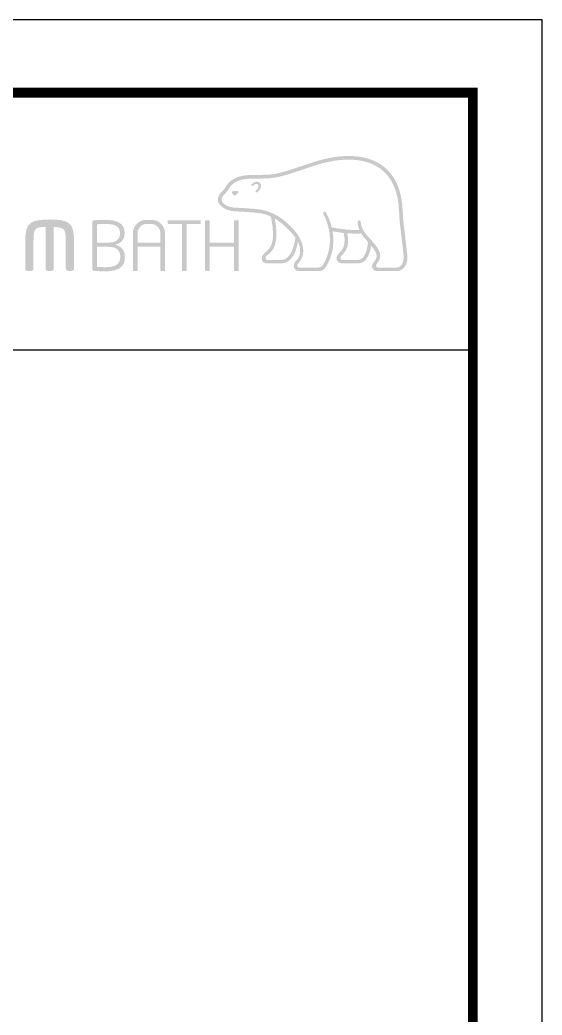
# Model space of a CAD drawing. Extents: x 6453 to 7582, y 0 to 827.
# Drawn here: x 7444.1 to 7581.8, y 564.2 to 826.8 of the extents above; entities that cross this region are included whole.
import ezdxf

# ---------------------------------------------------------------- set-up
doc = ezdxf.new("R2010")
doc.units = 0
doc.header["$LTSCALE"] = 30
doc.header["$MEASUREMENT"] = 0
doc.layers.get('0').update_dxf_attribs({"linetype": 'CONTINUOUS'})

msp = doc.modelspace()

# ---------------------------------------------------------------- hatches: boundary and pattern name
h = msp.add_hatch(color=5)
edge = h.paths.add_edge_path()
edge.add_spline(control_points=[(7541.51, 786.69), (7537.46, 791.24), (7531.15, 791.28), (7526.56, 790.53)], knot_values=[4, 4, 4, 4, 5, 5, 5, 5], degree=3, periodic=0)
edge.add_spline(control_points=[(7526.56, 790.53), (7523.77, 790.07), (7521.07, 789.14), (7518.46, 788.26)], knot_values=[5, 5, 5, 5, 6, 6, 6, 6], degree=3, periodic=0)
edge.add_spline(control_points=[(7518.46, 788.26), (7516.29, 787.51), (7514.03, 786.74), (7511.77, 786.25)], knot_values=[6, 6, 6, 6, 7, 7, 7, 7], degree=3, periodic=0)
edge.add_spline(control_points=[(7511.77, 786.25), (7510.21, 785.92), (7508.23, 785.91), (7506.5, 785.9)], knot_values=[7, 7, 7, 7, 8, 8, 8, 8], degree=3, periodic=0)
edge.add_spline(control_points=[(7506.5, 785.9), (7506.5, 785.9), (7504.84, 785.88), (7504.84, 785.88)], knot_values=[8.00001, 8.00001, 8.00001, 8.00001, 9, 9, 9, 9], degree=3, periodic=0)
edge.add_spline(control_points=[(7504.84, 785.88), (7501.57, 785.8), (7499.34, 784.67), (7498.23, 782.52)], knot_values=[9, 9, 9, 9, 10, 10, 10, 10], degree=3, periodic=0)
edge.add_spline(control_points=[(7498.23, 782.52), (7498.23, 782.52), (7498.17, 782.43), (7498.17, 782.43)], knot_values=[10.00001, 10.00001, 10.00001, 10.00001, 11, 11, 11, 11], degree=3, periodic=0)
edge.add_spline(control_points=[(7498.17, 782.43), (7497.99, 782.12), (7497.75, 781.84), (7497.46, 781.58)], knot_values=[11, 11, 11, 11, 12, 12, 12, 12], degree=3, periodic=0)
edge.add_spline(control_points=[(7497.46, 781.58), (7497.16, 781.28), (7496.86, 780.98), (7496.64, 780.59)], knot_values=[12, 12, 12, 12, 13, 13, 13, 13], degree=3, periodic=0)
edge.add_spline(control_points=[(7496.64, 780.59), (7496.22, 779.86), (7496.18, 779.12), (7496.54, 778.44)], knot_values=[13, 13, 13, 13, 14, 14, 14, 14], degree=3, periodic=0)
edge.add_spline(control_points=[(7496.54, 778.44), (7497.24, 777.12), (7499.21, 776.42), (7500.39, 776.34), (7500.39, 776.34), (7502.15, 776.23), (7502.15, 776.23)], knot_values=[14, 14, 14, 14, 15, 15, 15, 16, 16, 16, 16], degree=3, periodic=0)
edge.add_spline(control_points=[(7502.15, 776.23), (7504.01, 776.12), (7506.34, 775.99), (7507.72, 775.74)], knot_values=[16, 16, 16, 16, 17, 17, 17, 17], degree=3, periodic=0)
edge.add_spline(control_points=[(7507.72, 775.74), (7508.59, 775.58), (7509.43, 775.31), (7510.22, 774.95)], knot_values=[17, 17, 17, 17, 18, 18, 18, 18], degree=3, periodic=0)
edge.add_spline(control_points=[(7510.22, 774.95), (7510.26, 774.87), (7510.95, 772.32), (7510.81, 769.5)], knot_values=[18, 18, 18, 18, 19, 19, 19, 19], degree=3, periodic=0)
edge.add_spline(control_points=[(7510.81, 769.5), (7510.69, 766.94), (7509.55, 766.05), (7508.75, 765.4)], knot_values=[19, 19, 19, 19, 20, 20, 20, 20], degree=3, periodic=0)
edge.add_spline(control_points=[(7508.75, 765.4), (7508.74, 765.38), (7507.95, 764.77), (7507.9, 764.01)], knot_values=[20, 20, 20, 20, 21, 21, 21, 21], degree=3, periodic=0)
edge.add_spline(control_points=[(7507.9, 764.01), (7507.86, 763.6), (7507.97, 763.23), (7508.21, 762.97)], knot_values=[21, 21, 21, 21, 22, 22, 22, 22], degree=3, periodic=0)
edge.add_spline(control_points=[(7508.21, 762.97), (7508.49, 762.68), (7508.89, 762.54), (7509.42, 762.54), (7509.42, 762.54), (7512.96, 762.54), (7512.96, 762.54)], knot_values=[22, 22, 22, 22, 23, 23, 23, 24, 24, 24, 24], degree=3, periodic=0)
edge.add_spline(control_points=[(7512.96, 762.54), (7515.86, 762.54), (7517.09, 765.93), (7517.4, 768.3)], knot_values=[24, 24, 24, 24, 25, 25, 25, 25], degree=3, periodic=0)
edge.add_spline(control_points=[(7517.4, 768.3), (7518.26, 766.6), (7518.24, 764.68), (7517.15, 763.47)], knot_values=[25, 25, 25, 25, 26, 26, 26, 26], degree=3, periodic=0)
edge.add_spline(control_points=[(7517.15, 763.47), (7517.15, 763.47), (7516.2, 762.59), (7516.31, 761.75)], knot_values=[26.00001, 26.00001, 26.00001, 26.00001, 27, 27, 27, 27], degree=3, periodic=0)
edge.add_spline(control_points=[(7516.31, 761.75), (7516.4, 760.87), (7517.13, 760.51), (7517.73, 760.51), (7517.73, 760.51), (7522.78, 760.51), (7522.78, 760.51)], knot_values=[27, 27, 27, 27, 28, 28, 28, 29, 29, 29, 29], degree=3, periodic=0)
edge.add_spline(control_points=[(7522.78, 760.51), (7523.67, 760.51), (7524.37, 760.92), (7524.84, 761.69)], knot_values=[29, 29, 29, 29, 30, 30, 30, 30], degree=3, periodic=0)
edge.add_spline(control_points=[(7524.84, 761.69), (7526.91, 765.08), (7527.01, 768.43), (7526.56, 771.03)], knot_values=[30, 30, 30, 30, 31, 31, 31, 31], degree=3, periodic=0)
edge.add_spline(control_points=[(7526.56, 771.03), (7527.18, 770.91), (7528.21, 770.72), (7529.46, 770.59)], knot_values=[31, 31, 31, 31, 32, 32, 32, 32], degree=3, periodic=0)
edge.add_spline(control_points=[(7529.46, 770.59), (7529.54, 770.23), (7529.68, 769.44), (7529.68, 769.44)], knot_values=[32, 32, 32, 32, 33, 33, 33, 33], degree=3, periodic=0)
edge.add_spline(control_points=[(7529.68, 769.44), (7529.71, 769.13), (7529.71, 768.86), (7529.71, 768.61)], knot_values=[33, 33, 33, 33, 34, 34, 34, 34], degree=3, periodic=0)
edge.add_spline(control_points=[(7529.71, 768.61), (7529.71, 766.65), (7528.84, 765.81), (7528.35, 765.33)], knot_values=[34, 34, 34, 34, 35, 35, 35, 35], degree=3, periodic=0)
edge.add_spline(control_points=[(7528.35, 765.33), (7528.34, 765.33), (7527.68, 764.65), (7527.6, 764.09)], knot_values=[35, 35, 35, 35, 36, 36, 36, 36], degree=3, periodic=0)
edge.add_spline(control_points=[(7527.6, 764.09), (7527.6, 764.09), (7527.46, 763.5), (7527.97, 762.99)], knot_values=[36.00001, 36.00001, 36.00001, 36.00001, 37, 37, 37, 37], degree=3, periodic=0)
edge.add_spline(control_points=[(7527.97, 762.99), (7528.25, 762.69), (7528.7, 762.54), (7529.29, 762.54), (7529.29, 762.54), (7533.21, 762.54), (7533.21, 762.54)], knot_values=[37, 37, 37, 37, 38, 38, 38, 39, 39, 39, 39], degree=3, periodic=0)
edge.add_spline(control_points=[(7533.21, 762.54), (7535.71, 762.54), (7536.48, 765.63), (7536.73, 767.22)], knot_values=[39, 39, 39, 39, 40, 40, 40, 40], degree=3, periodic=0)
edge.add_spline(control_points=[(7536.73, 767.22), (7537.18, 766.66), (7537.69, 765.98), (7537.99, 765.33)], knot_values=[40, 40, 40, 40, 41, 41, 41, 41], degree=3, periodic=0)
edge.add_spline(control_points=[(7537.99, 765.33), (7538.2, 764.89), (7538.23, 764.4), (7538.07, 763.94)], knot_values=[41, 41, 41, 41, 42, 42, 42, 42], degree=3, periodic=0)
edge.add_spline(control_points=[(7538.07, 763.94), (7537.82, 763.11), (7536.77, 762.51), (7536.98, 761.51)], knot_values=[42, 42, 42, 42, 43, 43, 43, 43], degree=3, periodic=0)
edge.add_spline(control_points=[(7536.98, 761.51), (7537.17, 760.75), (7537.81, 760.51), (7538.48, 760.51), (7538.48, 760.51), (7543.5, 760.51), (7543.5, 760.51)], knot_values=[43, 43, 43, 43, 44, 44, 44, 45, 45, 45, 45], degree=3, periodic=0)
edge.add_spline(control_points=[(7543.5, 760.51), (7543.54, 760.51), (7544.55, 760.5), (7545.35, 761.36)], knot_values=[45, 45, 45, 45, 46, 46, 46, 46], degree=3, periodic=0)
edge.add_spline(control_points=[(7545.35, 761.36), (7546.11, 762.17), (7546.4, 763.38), (7546.23, 765.07)], knot_values=[46, 46, 46, 46, 47, 47, 47, 47], degree=3, periodic=0)
edge.add_spline(control_points=[(7546.23, 765.07), (7546.23, 765.07), (7545.47, 771.64), (7545.47, 771.64)], knot_values=[0, 0, 0, 0, 1, 1, 1, 1], degree=3, periodic=0)
edge.add_spline(control_points=[(7545.47, 771.64), (7545.19, 773.55), (7545.14, 774.58), (7545.1, 775.59), (7545.1, 775.59), (7544.91, 778.19), (7544.91, 778.19)], knot_values=[1, 1, 1, 1, 2, 2, 2, 3, 3, 3, 3], degree=3, periodic=0)
edge.add_spline(control_points=[(7544.91, 778.19), (7544.53, 781.73), (7543.38, 784.6), (7541.51, 786.69)], knot_values=[3, 3, 3, 3, 4, 4, 4, 4], degree=3, periodic=0)
edge = h.paths.add_edge_path(flags=16)
edge.add_spline(control_points=[(7511.98, 785.31), (7514.3, 785.81), (7516.58, 786.59), (7518.78, 787.34)], knot_values=[31, 31, 31, 31, 32, 32, 32, 32], degree=3, periodic=0)
edge.add_spline(control_points=[(7518.78, 787.34), (7521.34, 788.22), (7524.01, 789.13), (7526.73, 789.59)], knot_values=[32, 32, 32, 32, 33, 33, 33, 33], degree=3, periodic=0)
edge.add_spline(control_points=[(7526.73, 789.59), (7531.08, 790.3), (7537.04, 790.26), (7540.78, 786.06)], knot_values=[33, 33, 33, 33, 34, 34, 34, 34], degree=3, periodic=0)
edge.add_spline(control_points=[(7540.78, 786.06), (7542.51, 784.11), (7543.59, 781.42), (7543.95, 778.09), (7543.95, 778.09), (7544.13, 775.55), (7544.13, 775.55)], knot_values=[34, 34, 34, 34, 35, 35, 35, 36, 36, 36, 36], degree=3, periodic=0)
edge.add_spline(control_points=[(7544.13, 775.55), (7544.18, 774.52), (7544.24, 773.46), (7544.51, 771.51), (7544.51, 771.51), (7545.26, 764.96), (7545.26, 764.96)], knot_values=[36, 36, 36, 36, 37, 37, 37, 38, 38, 38, 38], degree=3, periodic=0)
edge.add_spline(control_points=[(7545.26, 764.96), (7545.39, 763.6), (7545.18, 762.62), (7544.66, 762.03)], knot_values=[38, 38, 38, 38, 39, 39, 39, 39], degree=3, periodic=0)
edge.add_spline(control_points=[(7544.66, 762.03), (7544.16, 761.48), (7543.54, 761.47), (7543.5, 761.47), (7543.5, 761.47), (7538.56, 761.47), (7538.56, 761.47)], knot_values=[0, 0, 0, 0, 1, 1, 1, 2, 2, 2, 2], degree=3, periodic=0)
edge.add_spline(control_points=[(7538.56, 761.47), (7538.26, 761.47), (7538.02, 761.6), (7538.02, 761.96)], knot_values=[2, 2, 2, 2, 3, 3, 3, 3], degree=3, periodic=0)
edge.add_spline(control_points=[(7538.02, 761.96), (7538.02, 762.47), (7538.68, 762.9), (7538.93, 763.56)], knot_values=[3, 3, 3, 3, 4, 4, 4, 4], degree=3, periodic=0)
edge.add_spline(control_points=[(7538.93, 763.56), (7539.21, 764.28), (7539.18, 765.05), (7538.86, 765.74)], knot_values=[4, 4, 4, 4, 5, 5, 5, 5], degree=3, periodic=0)
edge.add_spline(control_points=[(7538.86, 765.74), (7538.27, 766.98), (7537.4, 767.97), (7536.55, 768.91)], knot_values=[5, 5, 5, 5, 6, 6, 6, 6], degree=3, periodic=0)
edge.add_spline(control_points=[(7536.55, 768.91), (7535.35, 770.26), (7534.07, 771.55), (7533.99, 773.4)], knot_values=[6, 6, 6, 6, 7, 7, 7, 7], degree=3, periodic=0)
edge.add_spline(control_points=[(7533.99, 773.4), (7533.96, 773.67), (7533.85, 773.93), (7533.58, 773.92)], knot_values=[7, 7, 7, 7, 8, 8, 8, 8], degree=3, periodic=0)
edge.add_spline(control_points=[(7533.58, 773.92), (7533.32, 773.91), (7533.14, 773.67), (7533.15, 773.33)], knot_values=[8, 8, 8, 8, 9, 9, 9, 9], degree=3, periodic=0)
edge.add_spline(control_points=[(7533.15, 773.33), (7533.21, 772.62), (7533.39, 771.98), (7533.63, 771.39)], knot_values=[9, 9, 9, 9, 10, 10, 10, 10], degree=3, periodic=0)
edge.add_spline(control_points=[(7533.63, 771.39), (7530.38, 771.25), (7527.12, 771.9), (7526.33, 772.06)], knot_values=[10, 10, 10, 10, 11, 11, 11, 11], degree=3, periodic=0)
edge.add_spline(control_points=[(7526.33, 772.06), (7525.76, 774.39), (7524.82, 775.9), (7524.81, 775.93)], knot_values=[11, 11, 11, 11, 12, 12, 12, 12], degree=3, periodic=0)
edge.add_spline(control_points=[(7524.81, 775.93), (7524.67, 776.16), (7524.42, 776.24), (7524.24, 776.13)], knot_values=[12, 12, 12, 12, 13, 13, 13, 13], degree=3, periodic=0)
edge.add_spline(control_points=[(7524.24, 776.13), (7524.04, 776.01), (7524.01, 775.74), (7524.15, 775.51)], knot_values=[13, 13, 13, 13, 14, 14, 14, 14], degree=3, periodic=0)
edge.add_spline(control_points=[(7524.15, 775.51), (7524.19, 775.44), (7528.05, 768.86), (7524.02, 762.18)], knot_values=[14, 14, 14, 14, 15, 15, 15, 15], degree=3, periodic=0)
edge.add_spline(control_points=[(7524.02, 762.18), (7523.73, 761.7), (7523.33, 761.47), (7522.78, 761.47), (7522.78, 761.47), (7517.75, 761.47), (7517.75, 761.47)], knot_values=[15, 15, 15, 15, 16, 16, 16, 17, 17, 17, 17], degree=3, periodic=0)
edge.add_spline(control_points=[(7517.75, 761.47), (7517.54, 761.47), (7517.24, 761.62), (7517.24, 761.96)], knot_values=[17, 17, 17, 17, 18, 18, 18, 18], degree=3, periodic=0)
edge.add_spline(control_points=[(7517.24, 761.96), (7517.24, 762.31), (7517.72, 762.83), (7517.72, 762.83)], knot_values=[18, 18, 18, 18, 19, 19, 19, 19], degree=3, periodic=0)
edge.add_spline(control_points=[(7517.72, 762.83), (7519.74, 765.08), (7518.72, 768.6), (7516.77, 770.93)], knot_values=[19, 19, 19, 19, 20, 20, 20, 20], degree=3, periodic=0)
edge.add_spline(control_points=[(7516.77, 770.93), (7514.89, 773.17), (7511.81, 775.99), (7507.88, 776.69)], knot_values=[20, 20, 20, 20, 21, 21, 21, 21], degree=3, periodic=0)
edge.add_spline(control_points=[(7507.88, 776.69), (7506.46, 776.94), (7504.1, 777.08), (7502.2, 777.19), (7502.2, 777.19), (7500.46, 777.29), (7500.46, 777.29)], knot_values=[21, 21, 21, 21, 22, 22, 22, 23, 23, 23, 23], degree=3, periodic=0)
edge.add_spline(control_points=[(7500.46, 777.29), (7499.5, 777.37), (7497.91, 777.95), (7497.4, 778.88)], knot_values=[23, 23, 23, 23, 24, 24, 24, 24], degree=3, periodic=0)
edge.add_spline(control_points=[(7497.4, 778.88), (7497.19, 779.27), (7497.22, 779.67), (7497.49, 780.11)], knot_values=[24, 24, 24, 24, 25, 25, 25, 25], degree=3, periodic=0)
edge.add_spline(control_points=[(7497.49, 780.11), (7497.65, 780.39), (7497.91, 780.64), (7498.16, 780.9)], knot_values=[25, 25, 25, 25, 26, 26, 26, 26], degree=3, periodic=0)
edge.add_spline(control_points=[(7498.16, 780.9), (7498.46, 781.21), (7498.77, 781.53), (7499.01, 781.95)], knot_values=[26, 26, 26, 26, 27, 27, 27, 27], degree=3, periodic=0)
edge.add_spline(control_points=[(7499.01, 781.95), (7499.01, 781.95), (7499.09, 782.08), (7499.09, 782.08)], knot_values=[27.00001, 27.00001, 27.00001, 27.00001, 28, 28, 28, 28], degree=3, periodic=0)
edge.add_spline(control_points=[(7499.09, 782.08), (7500.04, 783.89), (7501.97, 784.84), (7504.87, 784.92)], knot_values=[28, 28, 28, 28, 29, 29, 29, 29], degree=3, periodic=0)
edge.add_spline(control_points=[(7504.87, 784.92), (7504.87, 784.92), (7506.5, 784.94), (7506.5, 784.94)], knot_values=[29.00001, 29.00001, 29.00001, 29.00001, 30, 30, 30, 30], degree=3, periodic=0)
edge.add_spline(control_points=[(7506.5, 784.94), (7508.27, 784.95), (7510.31, 784.95), (7511.98, 785.31)], knot_values=[30, 30, 30, 30, 31, 31, 31, 31], degree=3, periodic=0)
edge = h.paths.add_edge_path(flags=0)
edge.add_spline(control_points=[(7507.2, 783.96), (7507.53, 783.7), (7507.75, 783.33), (7507.69, 782.88)], knot_values=[8, 8, 8, 8, 9, 9, 9, 9], degree=3, periodic=0)
edge.add_spline(control_points=[(7507.69, 782.88), (7507.63, 782.23), (7507.07, 781.54), (7506.64, 781.32)], knot_values=[7, 7, 7, 7, 8, 8, 8, 8], degree=3, periodic=0)
edge.add_spline(control_points=[(7506.64, 781.32), (7506.5, 781.27), (7506.31, 781.3), (7506.25, 781.44)], knot_values=[6, 6, 6, 6, 7, 7, 7, 7], degree=3, periodic=0)
edge.add_spline(control_points=[(7506.25, 781.44), (7506.18, 781.59), (7506.26, 781.77), (7506.41, 781.86)], knot_values=[5, 5, 5, 5, 6, 6, 6, 6], degree=3, periodic=0)
edge.add_spline(control_points=[(7506.41, 781.86), (7506.64, 782), (7507, 782.47), (7507.04, 782.87)], knot_values=[4, 4, 4, 4, 5, 5, 5, 5], degree=3, periodic=0)
edge.add_spline(control_points=[(7507.04, 782.87), (7507.07, 783.11), (7507, 783.3), (7506.8, 783.44)], knot_values=[3, 3, 3, 3, 4, 4, 4, 4], degree=3, periodic=0)
edge.add_spline(control_points=[(7506.8, 783.44), (7506.28, 783.81), (7505.68, 783.09), (7505.62, 783.04)], knot_values=[2, 2, 2, 2, 3, 3, 3, 3], degree=3, periodic=0)
edge.add_spline(control_points=[(7505.62, 783.04), (7505.51, 782.92), (7505.32, 782.88), (7505.21, 782.99)], knot_values=[1, 1, 1, 1, 2, 2, 2, 2], degree=3, periodic=0)
edge.add_spline(control_points=[(7505.21, 782.99), (7505.08, 783.09), (7505.1, 783.29), (7505.21, 783.42)], knot_values=[0, 0, 0, 0, 1, 1, 1, 1], degree=3, periodic=0)
edge.add_spline(control_points=[(7505.21, 783.42), (7505.53, 783.76), (7506.41, 784.5), (7507.2, 783.96)], knot_values=[9, 9, 9, 9, 10, 10, 10, 10], degree=3, periodic=0)
edge = h.paths.add_edge_path(flags=16)
edge.add_spline(control_points=[(7511.71, 769.46), (7511.81, 771.49), (7511.51, 773.36), (7511.29, 774.39), (7511.29, 774.39), (7514.45, 772.58), (7516.75, 769.34)], knot_values=[5, 5, 5, 5, 6, 6, 6, 7, 7, 7, 7], degree=3, periodic=0)
edge.add_spline(control_points=[(7516.75, 769.34), (7516.58, 767.97), (7515.81, 763.44), (7512.96, 763.44), (7512.96, 763.44), (7509.42, 763.44), (7509.42, 763.44)], knot_values=[0, 0, 0, 0, 1, 1, 1, 2, 2, 2, 2], degree=3, periodic=0)
edge.add_spline(control_points=[(7509.42, 763.44), (7509.14, 763.44), (7508.85, 763.66), (7508.85, 764)], knot_values=[2, 2, 2, 2, 3, 3, 3, 3], degree=3, periodic=0)
edge.add_spline(control_points=[(7508.85, 764), (7508.85, 764.34), (7509.29, 764.68), (7509.33, 764.69)], knot_values=[3, 3, 3, 3, 4, 4, 4, 4], degree=3, periodic=0)
edge.add_spline(control_points=[(7509.33, 764.69), (7510.22, 765.4), (7511.56, 766.49), (7511.71, 769.46)], knot_values=[4, 4, 4, 4, 5, 5, 5, 5], degree=3, periodic=0)
edge = h.paths.add_edge_path(flags=0)
edge.add_spline(control_points=[(7501.77, 781.53), (7501.77, 781.53), (7501.88, 781.47), (7501.72, 781.28)], knot_values=[1.00001, 1.00001, 1.00001, 1.00001, 2, 2, 2, 2], degree=3, periodic=0)
edge.add_spline(control_points=[(7501.72, 781.28), (7501.29, 780.68), (7500.86, 780.55), (7500.86, 780.55)], knot_values=[2, 2, 2, 2, 2.99999, 2.99999, 2.99999, 2.99999], degree=3, periodic=0)
edge.add_spline(control_points=[(7500.86, 780.55), (7500.86, 780.55), (7500.54, 780.43), (7500.36, 780.65)], knot_values=[3.00001, 3.00001, 3.00001, 3.00001, 4, 4, 4, 4], degree=3, periodic=0)
edge.add_spline(control_points=[(7500.36, 780.65), (7500, 781.08), (7499.98, 781.32), (7499.98, 781.32), (7499.98, 781.32), (7499.94, 781.5), (7500.13, 781.54)], knot_values=[4, 4, 4, 4, 5, 5, 5, 6, 6, 6, 6], degree=3, periodic=0)
edge.add_spline(control_points=[(7501.77, 781.53), (7500.86, 781.88), (7500.13, 781.54), (7500.13, 781.54)], knot_values=[0.00001, 0.00001, 0.00001, 0.00001, 1, 1, 1, 1], degree=3, periodic=0)
edge = h.paths.add_edge_path(flags=16)
edge.add_spline(control_points=[(7530.43, 770.51), (7531.54, 770.43), (7532.93, 770.38), (7534.11, 770.45)], knot_values=[6, 6, 6, 6, 7, 7, 7, 7], degree=3, periodic=0)
edge.add_spline(control_points=[(7534.11, 770.45), (7534.57, 769.74), (7535.32, 768.85), (7535.9, 768.17)], knot_values=[7, 7, 7, 7, 8, 8, 8, 8], degree=3, periodic=0)
edge.add_spline(control_points=[(7535.9, 768.17), (7535.89, 768.12), (7535.59, 763.44), (7533.21, 763.44)], knot_values=[9, 9, 9, 9, 10, 10, 10, 10], degree=3, periodic=0)
edge.add_spline(control_points=[(7533.21, 763.44), (7533.21, 763.44), (7529.18, 763.44), (7529.18, 763.44)], knot_values=[0, 0, 0, 0, 1, 1, 1, 1], degree=3, periodic=0)
edge.add_spline(control_points=[(7529.18, 763.44), (7528.86, 763.44), (7528.63, 763.69), (7528.63, 764)], knot_values=[1, 1, 1, 1, 2, 2, 2, 2], degree=3, periodic=0)
edge.add_spline(control_points=[(7528.63, 764), (7528.63, 764.3), (7528.96, 764.67), (7528.99, 764.68)], knot_values=[2, 2, 2, 2, 3, 3, 3, 3], degree=3, periodic=0)
edge.add_spline(control_points=[(7528.99, 764.68), (7529.81, 765.48), (7530.65, 766.56), (7530.65, 768.59)], knot_values=[3, 3, 3, 3, 4, 4, 4, 4], degree=3, periodic=0)
edge.add_spline(control_points=[(7530.65, 768.59), (7530.65, 768.88), (7530.63, 769.2), (7530.59, 769.53)], knot_values=[4, 4, 4, 4, 5, 5, 5, 5], degree=3, periodic=0)
edge.add_spline(control_points=[(7530.59, 769.53), (7530.59, 769.53), (7530.48, 770.12), (7530.43, 770.51)], knot_values=[5.00001, 5.00001, 5.00001, 5.00001, 6, 6, 6, 6], degree=3, periodic=0)
h = msp.add_hatch(color=5)
edge = h.paths.add_edge_path()
edge.add_spline(control_points=[(7447.67, 768.59), (7447.67, 771.84), (7448.11, 772.15), (7450.87, 772.17)], knot_values=[5, 5, 5, 5, 6, 6, 6, 6], degree=3, periodic=0)
edge.add_spline(control_points=[(7450.87, 772.17), (7450.87, 771.97), (7450.87, 761.17), (7450.87, 761.17)], knot_values=[6, 6, 6, 6, 7, 7, 7, 7], degree=3, periodic=0)
edge.add_spline(control_points=[(7450.87, 761.17), (7450.87, 760.83), (7451.12, 760.59), (7451.44, 760.59)], knot_values=[7, 7, 7, 7, 8, 8, 8, 8], degree=3, periodic=0)
edge.add_spline(control_points=[(7451.44, 760.59), (7451.44, 760.59), (7452.44, 760.59), (7452.44, 760.59)], knot_values=[8.00001, 8.00001, 8.00001, 8.00001, 9, 9, 9, 9], degree=3, periodic=0)
edge.add_spline(control_points=[(7452.44, 760.59), (7452.81, 760.59), (7453.02, 760.9), (7453.02, 761.17), (7453.02, 761.17), (7453.02, 771.93), (7453.02, 772.14)], knot_values=[9, 9, 9, 9, 10, 10, 10, 11, 11, 11, 11], degree=3, periodic=0)
edge.add_spline(control_points=[(7453.02, 772.14), (7454.31, 772.14), (7455.13, 772), (7455.59, 771.55)], knot_values=[11, 11, 11, 11, 12, 12, 12, 12], degree=3, periodic=0)
edge.add_spline(control_points=[(7455.59, 771.55), (7456.12, 771.03), (7456.2, 770.07), (7456.2, 768.59), (7456.2, 768.59), (7456.2, 761.17), (7456.2, 761.17)], knot_values=[12, 12, 12, 12, 13, 13, 13, 14, 14, 14, 14], degree=3, periodic=0)
edge.add_spline(control_points=[(7456.2, 761.17), (7456.2, 760.85), (7456.47, 760.59), (7456.78, 760.59)], knot_values=[14, 14, 14, 14, 15, 15, 15, 15], degree=3, periodic=0)
edge.add_spline(control_points=[(7456.78, 760.59), (7456.78, 760.59), (7457.8, 760.59), (7457.8, 760.59)], knot_values=[15.00001, 15.00001, 15.00001, 15.00001, 16, 16, 16, 16], degree=3, periodic=0)
edge.add_spline(control_points=[(7457.8, 760.59), (7458.13, 760.59), (7458.37, 760.91), (7458.37, 761.17), (7458.37, 761.17), (7458.37, 768.76), (7458.37, 768.76)], knot_values=[16, 16, 16, 16, 17, 17, 17, 18, 18, 18, 18], degree=3, periodic=0)
edge.add_spline(control_points=[(7458.37, 768.76), (7458.37, 773.37), (7456.85, 774.14), (7451.95, 774.14)], knot_values=[18, 18, 18, 18, 19, 19, 19, 19], degree=3, periodic=0)
edge.add_spline(control_points=[(7451.95, 774.14), (7447.04, 774.14), (7445.51, 773.37), (7445.51, 768.76)], knot_values=[19, 19, 19, 19, 20, 20, 20, 20], degree=3, periodic=0)
edge.add_spline(control_points=[(7445.51, 768.76), (7445.51, 768.76), (7445.51, 761.17), (7445.51, 761.17)], knot_values=[0, 0, 0, 0, 1, 1, 1, 1], degree=3, periodic=0)
edge.add_spline(control_points=[(7445.51, 761.17), (7445.51, 760.84), (7445.77, 760.59), (7446.1, 760.59)], knot_values=[1, 1, 1, 1, 2, 2, 2, 2], degree=3, periodic=0)
edge.add_spline(control_points=[(7446.1, 760.59), (7446.1, 760.59), (7447.1, 760.59), (7447.1, 760.59)], knot_values=[2.00001, 2.00001, 2.00001, 2.00001, 3, 3, 3, 3], degree=3, periodic=0)
edge.add_spline(control_points=[(7447.1, 760.59), (7447.46, 760.59), (7447.67, 760.9), (7447.67, 761.17), (7447.67, 761.17), (7447.67, 768.59), (7447.67, 768.59)], knot_values=[3, 3, 3, 3, 4, 4, 4, 5, 5, 5, 5], degree=3, periodic=0)
h = msp.add_hatch(color=5)
edge = h.paths.add_edge_path()
edge.add_spline(control_points=[(7471.69, 770.7), (7471.69, 772.03), (7471.13, 772.82), (7470.21, 773.33)], knot_values=[4, 4, 4, 4, 5, 5, 5, 5], degree=3, periodic=0)
edge.add_spline(control_points=[(7470.21, 773.33), (7469.28, 773.84), (7467.95, 774.04), (7466.5, 774.04)], knot_values=[5, 5, 5, 5, 6, 6, 6, 6], degree=3, periodic=0)
edge.add_spline(control_points=[(7466.5, 774.04), (7465.3, 774.04), (7464.18, 773.97), (7463.56, 773.89)], knot_values=[6, 6, 6, 6, 7, 7, 7, 7], degree=3, periodic=0)
edge.add_spline(control_points=[(7463.56, 773.89), (7463.41, 773.88), (7463.33, 773.83), (7463.28, 773.77)], knot_values=[7, 7, 7, 7, 8, 8, 8, 8], degree=3, periodic=0)
edge.add_spline(control_points=[(7463.28, 773.77), (7463.23, 773.73), (7463.19, 773.63), (7463.19, 773.44)], knot_values=[8, 8, 8, 8, 9, 9, 9, 9], degree=3, periodic=0)
edge.add_spline(control_points=[(7463.19, 773.44), (7463.19, 773.44), (7463.19, 761.1), (7463.19, 761.1)], knot_values=[9, 9, 9, 9, 10, 10, 10, 10], degree=3, periodic=0)
edge.add_spline(control_points=[(7463.19, 761.1), (7463.19, 760.89), (7463.23, 760.78), (7463.26, 760.74)], knot_values=[10, 10, 10, 10, 11, 11, 11, 11], degree=3, periodic=0)
edge.add_spline(control_points=[(7463.26, 760.74), (7463.32, 760.71), (7463.39, 760.65), (7463.61, 760.63)], knot_values=[11, 11, 11, 11, 12, 12, 12, 12], degree=3, periodic=0)
edge.add_spline(control_points=[(7463.61, 760.63), (7464.28, 760.52), (7465.38, 760.46), (7466.59, 760.46)], knot_values=[12, 12, 12, 12, 13, 13, 13, 13], degree=3, periodic=0)
edge.add_spline(control_points=[(7466.59, 760.46), (7468.02, 760.45), (7469.34, 760.68), (7470.26, 761.22)], knot_values=[13, 13, 13, 13, 14, 14, 14, 14], degree=3, periodic=0)
edge.add_spline(control_points=[(7470.26, 761.22), (7471.19, 761.79), (7471.76, 762.67), (7471.76, 764.16)], knot_values=[14, 14, 14, 14, 15, 15, 15, 15], degree=3, periodic=0)
edge.add_spline(control_points=[(7471.76, 764.16), (7471.76, 764.16), (7471.76, 764.48), (7471.76, 764.48)], knot_values=[15, 15, 15, 15, 16, 16, 16, 16], degree=3, periodic=0)
edge.add_spline(control_points=[(7471.76, 764.48), (7471.76, 765.81), (7471.05, 766.83), (7469.86, 767.25)], knot_values=[16, 16, 16, 16, 17, 17, 17, 17], degree=3, periodic=0)
edge.add_spline(control_points=[(7469.86, 767.25), (7469.86, 767.25), (7469.24, 767.48), (7469.24, 767.48)], knot_values=[0, 0, 0, 0, 0.999982, 0.999982, 0.999982, 0.999982], degree=3, periodic=0)
edge.add_spline(control_points=[(7469.24, 767.48), (7469.24, 767.48), (7469.86, 767.69), (7469.86, 767.69)], knot_values=[1.000018, 1.000018, 1.000018, 1.000018, 2, 2, 2, 2], degree=3, periodic=0)
edge.add_spline(control_points=[(7469.86, 767.69), (7471.05, 768.18), (7471.69, 769.1), (7471.69, 770.4)], knot_values=[2, 2, 2, 2, 3, 3, 3, 3], degree=3, periodic=0)
edge.add_spline(control_points=[(7471.69, 770.4), (7471.69, 770.4), (7471.69, 770.7), (7471.69, 770.7)], knot_values=[3, 3, 3, 3, 4, 4, 4, 4], degree=3, periodic=0)
edge = h.paths.add_edge_path(flags=16)
edge.add_spline(control_points=[(7464.41, 768.05), (7464.41, 768.05), (7464.41, 772.89), (7464.41, 772.89)], knot_values=[8, 8, 8, 8, 9, 9, 9, 9], degree=3, periodic=0)
edge.add_spline(control_points=[(7464.41, 772.89), (7464.41, 772.89), (7464.64, 772.9), (7464.64, 772.9)], knot_values=[0, 0, 0, 0, 1, 1, 1, 1], degree=3, periodic=0)
edge.add_spline(control_points=[(7464.64, 772.9), (7465.16, 772.92), (7465.86, 772.96), (7466.5, 772.96)], knot_values=[1, 1, 1, 1, 2, 2, 2, 2], degree=3, periodic=0)
edge.add_spline(control_points=[(7466.5, 772.96), (7467.65, 772.96), (7468.6, 772.87), (7469.34, 772.52)], knot_values=[2, 2, 2, 2, 3, 3, 3, 3], degree=3, periodic=0)
edge.add_spline(control_points=[(7469.34, 772.52), (7470.05, 772.19), (7470.5, 771.52), (7470.5, 770.57)], knot_values=[3, 3, 3, 3, 4, 4, 4, 4], degree=3, periodic=0)
edge.add_spline(control_points=[(7470.5, 770.57), (7470.5, 770.57), (7470.5, 770.51), (7470.5, 770.51)], knot_values=[4, 4, 4, 4, 5, 5, 5, 5], degree=3, periodic=0)
edge.add_spline(control_points=[(7470.5, 770.51), (7470.5, 769.89), (7470.32, 769.26), (7469.85, 768.79)], knot_values=[5, 5, 5, 5, 6, 6, 6, 6], degree=3, periodic=0)
edge.add_spline(control_points=[(7469.85, 768.79), (7469.38, 768.32), (7468.63, 768.05), (7467.53, 768.05)], knot_values=[6, 6, 6, 6, 7, 7, 7, 7], degree=3, periodic=0)
edge.add_spline(control_points=[(7467.53, 768.05), (7467.53, 768.05), (7464.41, 768.05), (7464.41, 768.05)], knot_values=[7, 7, 7, 7, 8, 8, 8, 8], degree=3, periodic=0)
edge = h.paths.add_edge_path(flags=16)
edge.add_spline(control_points=[(7464.41, 766.93), (7464.41, 766.93), (7467.53, 766.93), (7467.53, 766.93)], knot_values=[5, 5, 5, 5, 6, 6, 6, 6], degree=3, periodic=0)
edge.add_spline(control_points=[(7467.53, 766.93), (7468.65, 766.93), (7469.42, 766.66), (7469.92, 766.15)], knot_values=[6, 6, 6, 6, 7, 7, 7, 7], degree=3, periodic=0)
edge.add_spline(control_points=[(7469.92, 766.15), (7470.41, 765.66), (7470.57, 764.98), (7470.57, 764.34)], knot_values=[7, 7, 7, 7, 8, 8, 8, 8], degree=3, periodic=0)
edge.add_spline(control_points=[(7470.57, 764.34), (7470.57, 764.34), (7470.57, 764.29), (7470.57, 764.29)], knot_values=[8, 8, 8, 8, 9, 9, 9, 9], degree=3, periodic=0)
edge.add_spline(control_points=[(7470.57, 764.29), (7470.57, 763.24), (7470.16, 762.5), (7469.44, 762.07)], knot_values=[0, 0, 0, 0, 1, 1, 1, 1], degree=3, periodic=0)
edge.add_spline(control_points=[(7469.44, 762.07), (7468.72, 761.67), (7467.75, 761.55), (7466.59, 761.55)], knot_values=[1, 1, 1, 1, 2, 2, 2, 2], degree=3, periodic=0)
edge.add_spline(control_points=[(7466.59, 761.55), (7465.93, 761.55), (7465.25, 761.6), (7464.64, 761.62)], knot_values=[2, 2, 2, 2, 3, 3, 3, 3], degree=3, periodic=0)
edge.add_spline(control_points=[(7464.64, 761.62), (7464.64, 761.62), (7464.41, 761.63), (7464.41, 761.63)], knot_values=[3.000017, 3.000017, 3.000017, 3.000017, 4, 4, 4, 4], degree=3, periodic=0)
edge.add_spline(control_points=[(7464.41, 761.63), (7464.41, 761.63), (7464.41, 766.93), (7464.41, 766.93)], knot_values=[4, 4, 4, 4, 5, 5, 5, 5], degree=3, periodic=0)
at = {"lineweight": 0}
h = msp.add_hatch(color=5, dxfattribs=at)
edge = h.paths.add_edge_path()
edge.add_line((7478.59, 774.04), (7477.66, 774.04))
edge.add_arc((7477.44, 770.49), 3.56, 86.5006, 180.9379)
edge.add_line((7473.89, 770.44), (7473.89, 760.59))
edge.add_spline(control_points=[(7473.89, 760.59), (7474.1, 760.59), (7474.67, 760.59), (7475.11, 760.59)], knot_values=[6.126372, 6.126372, 6.126372, 6.126372, 6.631821, 6.631821, 6.631821, 6.631821], degree=3, periodic=0)
edge.add_spline(control_points=[(7475.11, 760.59), (7475.11, 762.27), (7475.11, 766.93), (7475.11, 766.93)], knot_values=[8.180194, 8.180194, 8.180194, 8.180194, 9, 9, 9, 9], degree=3, periodic=0)
edge.add_line((7475.11, 766.93), (7481.14, 766.93))
edge.add_spline(control_points=[(7481.14, 766.93), (7481.14, 766.93), (7481.14, 762.27), (7481.14, 760.59)], knot_values=[8.180194, 8.180194, 8.180194, 8.180194, 9, 9, 9, 9], degree=3, periodic=0)
edge.add_spline(control_points=[(7481.14, 760.59), (7481.58, 760.59), (7482.15, 760.59), (7482.36, 760.59)], knot_values=[6.126372, 6.126372, 6.126372, 6.126372, 6.631821, 6.631821, 6.631821, 6.631821], degree=3, periodic=0)
edge.add_line((7482.36, 760.59), (7482.36, 770.44))
edge.add_arc((7478.81, 770.49), 3.56, 359.0621, 453.4994)
h.paths.add_polyline_path([(7477.66, 772.98), (7478.59, 772.98, -0.436008), (7481.14, 770.37), (7481.14, 768.01), (7475.11, 768.01), (7475.11, 770.37, -0.436008)], flags=16)
h = msp.add_hatch(color=5)
edge = h.paths.add_edge_path()
edge.add_spline(control_points=[(7491.8, 773), (7491.8, 773), (7491.8, 773.82), (7491.8, 773.82)], knot_values=[13.00001, 13.00001, 13.00001, 13.00001, 14, 14, 14, 14], degree=3, periodic=0)
edge.add_spline(control_points=[(7491.8, 773.82), (7491.79, 773.89), (7491.79, 773.9), (7491.69, 773.91)], knot_values=[14, 14, 14, 14, 15, 15, 15, 15], degree=3, periodic=0)
edge.add_spline(control_points=[(7491.69, 773.91), (7491.69, 773.91), (7483.19, 773.91), (7483.19, 773.91)], knot_values=[0, 0, 0, 0, 1, 1, 1, 1], degree=3, periodic=0)
edge.add_spline(control_points=[(7483.19, 773.91), (7483.1, 773.91), (7483.06, 773.85), (7483.06, 773.82)], knot_values=[1, 1, 1, 1, 2, 2, 2, 2], degree=3, periodic=0)
edge.add_spline(control_points=[(7483.06, 773.82), (7483.06, 773.82), (7483.06, 773), (7483.06, 773)], knot_values=[2.00001, 2.00001, 2.00001, 2.00001, 3, 3, 3, 3], degree=3, periodic=0)
edge.add_spline(control_points=[(7483.06, 773), (7483.06, 772.97), (7483.06, 772.99), (7483.08, 772.97)], knot_values=[3, 3, 3, 3, 4, 4, 4, 4], degree=3, periodic=0)
edge.add_spline(control_points=[(7483.08, 772.97), (7483.08, 772.97), (7483.13, 772.94), (7483.19, 772.95), (7483.19, 772.95), (7484.1, 772.95), (7485.02, 772.95)], knot_values=[4, 4, 4, 4, 5, 5, 5, 5.5, 5.5, 5.5, 5.5], degree=3, periodic=0)
edge.add_spline(control_points=[(7485.02, 772.95), (7485.93, 772.95), (7486.84, 772.95), (7486.84, 772.95), (7486.84, 772.95), (7486.84, 760.73), (7486.84, 760.73)], knot_values=[5.5, 5.5, 5.5, 5.5, 6, 6, 6, 7, 7, 7, 7], degree=3, periodic=0)
edge.add_spline(control_points=[(7486.84, 760.73), (7486.84, 760.63), (7486.89, 760.59), (7486.94, 760.59)], knot_values=[7, 7, 7, 7, 8, 8, 8, 8], degree=3, periodic=0)
edge.add_spline(control_points=[(7486.94, 760.59), (7486.94, 760.59), (7487.95, 760.59), (7487.95, 760.59)], knot_values=[8.00001, 8.00001, 8.00001, 8.00001, 9, 9, 9, 9], degree=3, periodic=0)
edge.add_spline(control_points=[(7487.95, 760.59), (7487.99, 760.59), (7488.04, 760.64), (7488.04, 760.73), (7488.04, 760.73), (7488.04, 763.78), (7488.04, 766.84)], knot_values=[9, 9, 9, 9, 10, 10, 10, 10.5, 10.5, 10.5, 10.5], degree=3, periodic=0)
edge.add_spline(control_points=[(7488.04, 766.84), (7488.04, 769.9), (7488.04, 772.95), (7488.04, 772.95), (7488.04, 772.95), (7491.69, 772.95), (7491.69, 772.95)], knot_values=[10.5, 10.5, 10.5, 10.5, 11, 11, 11, 12, 12, 12, 12], degree=3, periodic=0)
edge.add_spline(control_points=[(7491.69, 772.95), (7491.82, 772.97), (7491.79, 772.97), (7491.8, 773)], knot_values=[12, 12, 12, 12, 13, 13, 13, 13], degree=3, periodic=0)
h = msp.add_hatch(color=5)
edge = h.paths.add_edge_path()
edge.add_spline(control_points=[(7501.66, 760.59), (7501.72, 760.59), (7501.79, 760.65), (7501.79, 760.73), (7501.79, 760.73), (7501.79, 773.78), (7501.79, 773.78)], knot_values=[17, 17, 17, 17, 18, 18, 18, 19, 19, 19, 19], degree=3, periodic=0)
edge.add_spline(control_points=[(7501.79, 773.78), (7501.79, 773.85), (7501.72, 773.91), (7501.66, 773.91)], knot_values=[19, 19, 19, 19, 20, 20, 20, 20], degree=3, periodic=0)
edge.add_spline(control_points=[(7501.66, 773.91), (7501.66, 773.91), (7500.71, 773.91), (7500.71, 773.91)], knot_values=[0.00001, 0.00001, 0.00001, 0.00001, 1, 1, 1, 1], degree=3, periodic=0)
edge.add_spline(control_points=[(7500.71, 773.91), (7500.65, 773.91), (7500.57, 773.85), (7500.57, 773.78), (7500.57, 773.78), (7500.57, 772.34), (7500.57, 770.91)], knot_values=[1, 1, 1, 1, 2, 2, 2, 2.5, 2.5, 2.5, 2.5], degree=3, periodic=0)
edge.add_spline(control_points=[(7500.57, 770.91), (7500.57, 769.47), (7500.57, 768.04), (7500.57, 768.04), (7500.57, 768.04), (7498.97, 768.04), (7497.36, 768.04)], knot_values=[2.5, 2.5, 2.5, 2.5, 3, 3, 3, 3.5, 3.5, 3.5, 3.5], degree=3, periodic=0)
edge.add_spline(control_points=[(7497.36, 768.04), (7495.76, 768.04), (7494.16, 768.04), (7494.16, 768.04), (7494.16, 768.04), (7494.16, 773.78), (7494.16, 773.78)], knot_values=[3.5, 3.5, 3.5, 3.5, 4, 4, 4, 5, 5, 5, 5], degree=3, periodic=0)
edge.add_spline(control_points=[(7494.16, 773.78), (7494.16, 773.85), (7494.09, 773.91), (7494.02, 773.91)], knot_values=[5, 5, 5, 5, 6, 6, 6, 6], degree=3, periodic=0)
edge.add_spline(control_points=[(7494.02, 773.91), (7494.02, 773.91), (7493.08, 773.91), (7493.08, 773.91)], knot_values=[6.00001, 6.00001, 6.00001, 6.00001, 7, 7, 7, 7], degree=3, periodic=0)
edge.add_spline(control_points=[(7493.08, 773.91), (7493.02, 773.91), (7492.94, 773.85), (7492.94, 773.78), (7492.94, 773.78), (7492.94, 760.73), (7492.94, 760.73)], knot_values=[7, 7, 7, 7, 8, 8, 8, 9, 9, 9, 9], degree=3, periodic=0)
edge.add_spline(control_points=[(7492.94, 760.73), (7492.94, 760.65), (7493.02, 760.59), (7493.08, 760.59)], knot_values=[9, 9, 9, 9, 10, 10, 10, 10], degree=3, periodic=0)
edge.add_spline(control_points=[(7493.08, 760.59), (7493.08, 760.59), (7494.02, 760.59), (7494.02, 760.59)], knot_values=[10.00001, 10.00001, 10.00001, 10.00001, 11, 11, 11, 11], degree=3, periodic=0)
edge.add_spline(control_points=[(7494.02, 760.59), (7494.09, 760.59), (7494.16, 760.65), (7494.16, 760.73), (7494.16, 760.73), (7494.16, 762.28), (7494.16, 763.83)], knot_values=[11, 11, 11, 11, 12, 12, 12, 12.5, 12.5, 12.5, 12.5], degree=3, periodic=0)
edge.add_spline(control_points=[(7494.16, 763.83), (7494.16, 765.38), (7494.16, 766.93), (7494.16, 766.93), (7494.16, 766.93), (7495.76, 766.93), (7497.36, 766.93)], knot_values=[12.5, 12.5, 12.5, 12.5, 13, 13, 13, 13.5, 13.5, 13.5, 13.5], degree=3, periodic=0)
edge.add_spline(control_points=[(7497.36, 766.93), (7498.97, 766.93), (7500.57, 766.93), (7500.57, 766.93), (7500.57, 766.93), (7500.57, 760.73), (7500.57, 760.73)], knot_values=[13.5, 13.5, 13.5, 13.5, 14, 14, 14, 15, 15, 15, 15], degree=3, periodic=0)
edge.add_spline(control_points=[(7500.57, 760.73), (7500.57, 760.65), (7500.65, 760.59), (7500.71, 760.59)], knot_values=[15, 15, 15, 15, 16, 16, 16, 16], degree=3, periodic=0)
edge.add_spline(control_points=[(7500.71, 760.59), (7500.71, 760.59), (7501.66, 760.59), (7501.66, 760.59)], knot_values=[16.00001, 16.00001, 16.00001, 16.00001, 17, 17, 17, 17], degree=3, periodic=0)

# ---------------------------------------------------------------- linework, layer by layer
at = {"color": 5, "ltscale": 40}
msp.add_line((7563.56, 739.68), (7383.22, 739.68), dxfattribs=at)
at = {"ltscale": 0.5}
msp.add_lwpolyline([(6453.41, 0), (7581.81, 0), (7581.81, 826.8), (6453.41, 826.8)], close=True, dxfattribs=at)
at = {"color": 5, "linetype": 'ByBlock', "lineweight": 200, "const_width": 2.6}
msp.add_lwpolyline([(6471.56, 35.4), (7563.56, 35.4), (7563.56, 807.6), (6471.56, 807.6)], close=True, dxfattribs=at)

doc.saveas('drawing.dxf')
